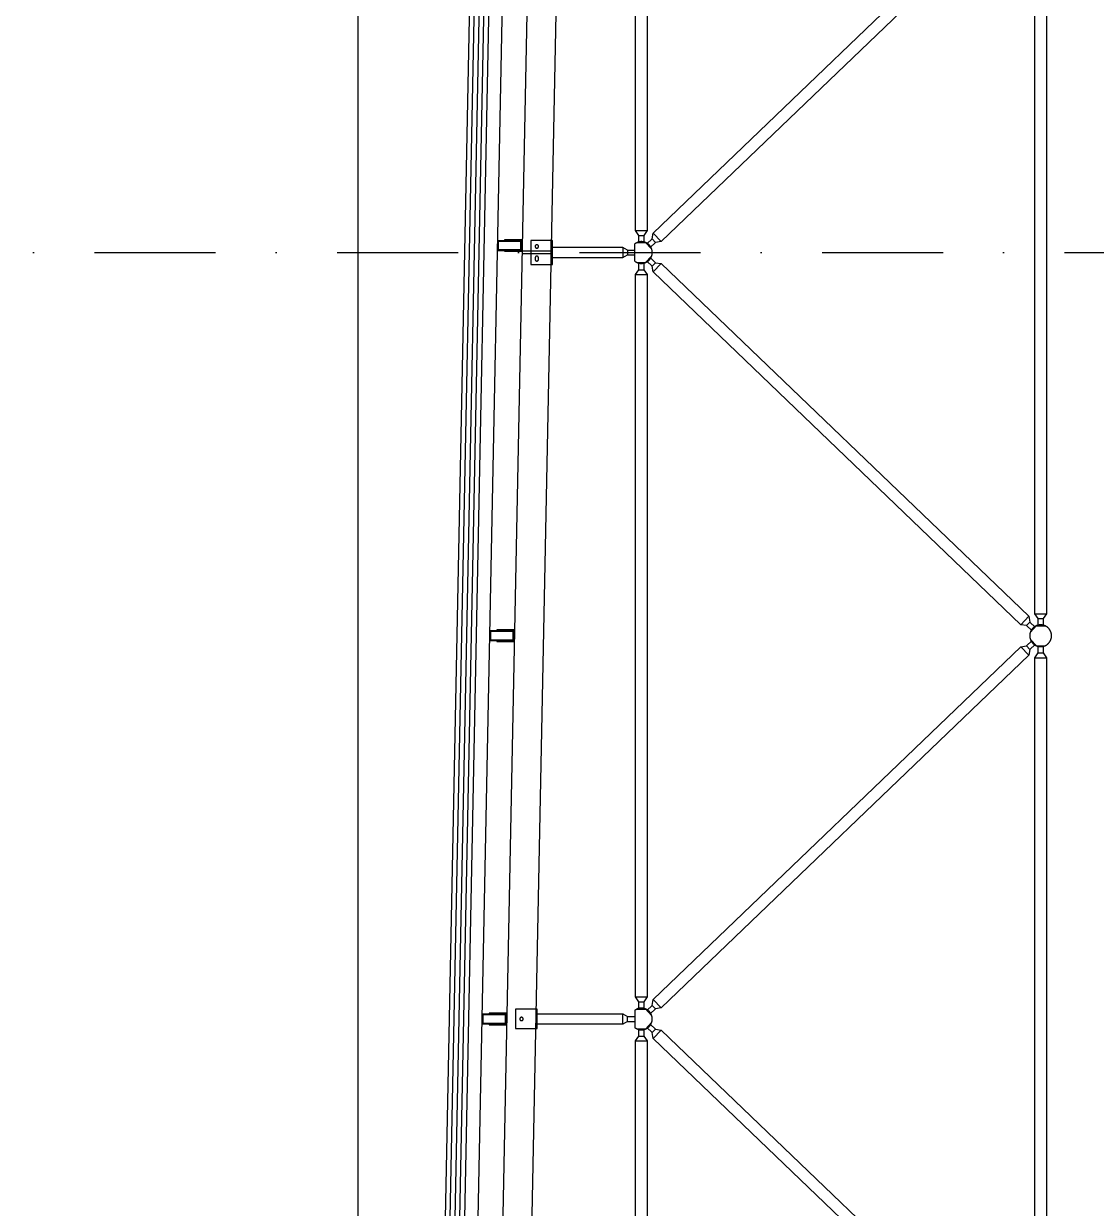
# Model space of a CAD drawing. Header units: centimetres. Extents: x 26569 to 160723, y -3143 to 14565.
# Drawn here: x 45712.4 to 45934, y 2353 to 2597.7 of the extents above; entities that cross this region are included whole.
import ezdxf

# ---------------------------------------------------------------- set-up
doc = ezdxf.new("R2010")
doc.units = ezdxf.units.CM
doc.header["$LTSCALE"] = 100
doc.linetypes.add('DASHDOT2', pattern=[0.5, 0.25, -0.125, 0, -0.125])
doc.linetypes.add('HIDDEN', pattern=[9.525, 6.35, -3.175])
for name, color, linetype in [('A-ANNO-GRID', 155, 'DASHDOT2'), ('A-ELEV-01', 255, 'Continuous'), ('A-ELEV-02', 253, 'Continuous'), ('A-WALL-INSL', 249, 'Continuous'), ('A-WALL-SNWPNL', 200, 'Continuous'), ('S-STEL', 3, 'Continuous')]:
    doc.layers.add(name, color=color, linetype=linetype)
doc.linetypes.add('BATTING', pattern='A,0.00254,-2.54,[134,ltypeshp.shx,S=2.54,R=0,X=-2.54,Y=0],-5.08,[134,ltypeshp.shx,S=2.54,R=180,X=2.54,Y=0],-2.54', length=10.16254)

msp = doc.modelspace()

# ---------------------------------------------------------------- linework, layer by layer
at = {"layer": 'A-ANNO-GRID'}
msp.add_line((45476.53, 2550.41), (46260.77, 2550.41), dxfattribs=at)
at = {"layer": 'A-ELEV-01'}
for points in [[(45795.99, 1837.9), (45823.74, 3225.4)], [(45802.73, 1917.32), (45828.1, 3185.74)], [(45808.73, 1917.32), (45834.1, 3185.74)], [(45817.14, 2550.65), (45815.39, 2550.65)], [(45817.14, 2550.15), (45815.39, 2550.15)]]:
    msp.add_lwpolyline(points, dxfattribs=at)
at = {"layer": 'A-ELEV-01', "linetype": 'HIDDEN', "ltscale": 0.05}
for points in [[(45821.4, 2550.65), (45817.14, 2550.65)], [(45821.39, 2550.15), (45817.14, 2550.15)]]:
    msp.add_lwpolyline(points, dxfattribs=at)
at = {"layer": 'A-ELEV-02'}
msp.add_line((45781.49, 383.1), (45781.49, 3292.7), dxfattribs=at)
for points in [[(45839.49, 2552.45), (45839.49, 2553.95), (45838.78, 2554.95), (45838.78, 2704.18), (45839.49, 2705.18), (45839.49, 2706.68)], [(45840.49, 2706.68), (45840.49, 2705.18), (45841.2, 2704.18), (45841.2, 2554.95), (45840.49, 2553.95), (45840.49, 2552.45)], [(45921.99, 2473.28), (45921.99, 2474.78), (45921.28, 2475.78), (45921.28, 2625.02), (45921.99, 2626.02), (45921.99, 2627.52)], [(45922.99, 2627.52), (45922.99, 2626.02), (45923.7, 2625.02), (45923.7, 2475.78), (45922.99, 2474.78), (45922.99, 2473.28)], [(45838.78, 2554.95), (45841.2, 2554.95)], [(45812.39, 2552.9), (45812.39, 2553.05)], [(45813.09, 2552.9), (45813.09, 2553.05)], [(45838.64, 2548.6), (45838.7, 2548.56), (45838.76, 2548.51), (45838.83, 2548.47), (45838.89, 2548.44), (45838.96, 2548.4), (45839.03, 2548.37), (45839.1, 2548.33), (45839.17, 2548.3), (45839.25, 2548.28), (45839.28, 2548.26), (45839.32, 2548.25), (45839.36, 2548.24), (45839.4, 2548.23), (45839.44, 2548.22), (45839.48, 2548.21), (45839.51, 2548.2), (45839.55, 2548.19), (45839.59, 2548.19), (45839.63, 2548.18), (45839.67, 2548.17), (45839.71, 2548.17), (45839.75, 2548.16), (45839.79, 2548.16), (45839.83, 2548.16), (45839.87, 2548.15), (45839.91, 2548.15), (45839.95, 2548.15), (45839.99, 2548.15), (45840.03, 2548.15), (45840.07, 2548.15), (45840.11, 2548.15), (45840.15, 2548.15), (45840.19, 2548.16), (45840.23, 2548.16), (45840.27, 2548.17), (45840.31, 2548.17), (45840.34, 2548.18), (45840.42, 2548.19), (45840.5, 2548.21), (45840.57, 2548.23), (45840.65, 2548.25), (45840.72, 2548.27), (45840.79, 2548.3), (45840.86, 2548.32), (45840.93, 2548.35), (45841, 2548.39), (45841.06, 2548.42), (45841.13, 2548.46), (45841.19, 2548.5), (45841.26, 2548.54), (45841.32, 2548.58), (45841.38, 2548.63), (45841.44, 2548.68), (45841.5, 2548.73), (45841.56, 2548.78), (45841.59, 2548.81), (45841.61, 2548.84), (45841.64, 2548.87), (45841.67, 2548.9), (45841.69, 2548.93), (45841.72, 2548.96), (45841.74, 2548.99), (45841.77, 2549.02), (45841.79, 2549.05), (45841.82, 2549.08), (45841.84, 2549.12), (45841.86, 2549.15), (45841.88, 2549.18), (45841.91, 2549.22), (45841.93, 2549.25), (45841.95, 2549.29), (45841.97, 2549.32), (45841.99, 2549.36), (45842, 2549.39), (45842.02, 2549.43), (45842.04, 2549.46), (45842.05, 2549.5), (45842.07, 2549.54), (45842.08, 2549.57), (45842.1, 2549.61), (45842.11, 2549.65), (45842.13, 2549.68), (45842.14, 2549.72), (45842.16, 2549.8), (45842.18, 2549.87), (45842.2, 2549.95), (45842.21, 2550.02), (45842.22, 2550.1), (45842.23, 2550.18), (45842.24, 2550.25), (45842.24, 2550.33), (45842.24, 2550.4), (45842.24, 2550.47), (45842.24, 2550.55), (45842.23, 2550.62), (45842.22, 2550.7), (45842.21, 2550.78), (45842.2, 2550.85), (45842.18, 2550.93), (45842.16, 2551), (45842.14, 2551.08), (45842.13, 2551.12), (45842.11, 2551.15), (45842.1, 2551.19), (45842.08, 2551.23), (45842.07, 2551.26), (45842.05, 2551.3), (45842.04, 2551.34), (45842.02, 2551.37), (45842, 2551.41), (45841.99, 2551.44), (45841.97, 2551.48), (45841.95, 2551.51), (45841.93, 2551.55), (45841.91, 2551.58), (45841.88, 2551.62), (45841.86, 2551.65), (45841.84, 2551.68), (45841.82, 2551.72), (45841.79, 2551.75), (45841.77, 2551.78), (45841.74, 2551.81), (45841.72, 2551.84), (45841.69, 2551.87), (45841.67, 2551.9), (45841.64, 2551.93), (45841.61, 2551.96), (45841.59, 2551.99), (45841.56, 2552.01), (45841.5, 2552.07), (45841.44, 2552.12), (45841.38, 2552.17), (45841.32, 2552.22), (45841.26, 2552.26), (45841.19, 2552.3), (45841.13, 2552.34), (45841.06, 2552.38), (45841, 2552.41), (45840.93, 2552.44), (45840.86, 2552.47), (45840.79, 2552.5), (45840.72, 2552.53), (45840.65, 2552.55), (45840.57, 2552.57), (45840.5, 2552.59), (45840.42, 2552.61), (45840.34, 2552.62), (45840.31, 2552.63), (45840.27, 2552.63), (45840.23, 2552.64), (45840.19, 2552.64), (45840.15, 2552.64), (45840.11, 2552.65), (45840.07, 2552.65), (45840.03, 2552.65), (45839.99, 2552.65), (45839.95, 2552.65), (45839.91, 2552.65), (45839.87, 2552.65), (45839.83, 2552.64), (45839.79, 2552.64), (45839.75, 2552.64), (45839.71, 2552.63), (45839.67, 2552.63), (45839.63, 2552.62), (45839.59, 2552.61), (45839.55, 2552.61), (45839.51, 2552.6), (45839.48, 2552.59), (45839.44, 2552.58), (45839.4, 2552.57), (45839.36, 2552.56), (45839.32, 2552.55), (45839.28, 2552.54), (45839.25, 2552.52), (45839.17, 2552.5), (45839.1, 2552.47), (45839.03, 2552.43), (45838.96, 2552.4), (45838.89, 2552.36), (45838.83, 2552.33), (45838.76, 2552.29), (45838.7, 2552.24), (45838.64, 2552.2)], [(45839.06, 2552.45), (45840.92, 2552.45)], [(45839.49, 2553.95), (45840.49, 2553.95)], [(45840.83, 2552.49), (45842.11, 2551.15)], [(45842.21, 2553.22), (45842.9, 2552.5)], [(45842.44, 2554.42), (45844.11, 2552.68)], [(45812.39, 2550.65), (45812.39, 2550.8)], [(45813.09, 2550.65), (45813.09, 2550.8)], [(45836.14, 2551.46), (45821.64, 2551.46)], [(45837.14, 2550.9), (45836.14, 2551.46)], [(45836.14, 2551.46), (45836.14, 2549.34)], [(45837.14, 2550.9), (45838.64, 2550.9)], [(45837.14, 2550.9), (45837.14, 2549.9)], [(45838.64, 2548.6), (45838.64, 2552.2)], [(45818.74, 2549.3), (45818.74, 2549.31), (45818.74, 2549.32), (45818.74, 2549.32), (45818.74, 2549.33), (45818.74, 2549.34), (45818.74, 2549.35), (45818.74, 2549.36), (45818.74, 2549.36), (45818.74, 2549.37), (45818.74, 2549.38), (45818.73, 2549.39), (45818.73, 2549.4), (45818.73, 2549.4), (45818.73, 2549.41), (45818.72, 2549.42), (45818.72, 2549.43), (45818.72, 2549.44), (45818.71, 2549.44), (45818.71, 2549.45), (45818.71, 2549.46), (45818.7, 2549.47), (45818.7, 2549.48), (45818.69, 2549.48), (45818.69, 2549.49), (45818.68, 2549.5), (45818.68, 2549.51), (45818.67, 2549.51), (45818.67, 2549.52), (45818.66, 2549.53), (45818.65, 2549.53), (45818.65, 2549.54), (45818.64, 2549.55), (45818.64, 2549.55), (45818.63, 2549.56), (45818.62, 2549.57), (45818.62, 2549.57), (45818.61, 2549.58), (45818.6, 2549.58), (45818.59, 2549.59), (45818.59, 2549.59), (45818.58, 2549.6), (45818.57, 2549.6), (45818.56, 2549.61), (45818.56, 2549.61), (45818.55, 2549.61), (45818.54, 2549.62), (45818.53, 2549.62), (45818.52, 2549.62), (45818.52, 2549.63), (45818.51, 2549.63), (45818.5, 2549.63), (45818.49, 2549.64), (45818.48, 2549.64), (45818.47, 2549.64), (45818.47, 2549.64), (45818.46, 2549.64), (45818.45, 2549.65), (45818.44, 2549.65), (45818.43, 2549.65), (45818.43, 2549.65), (45818.42, 2549.65), (45818.41, 2549.65), (45818.4, 2549.65), (45818.39, 2549.65), (45818.39, 2549.65), (45818.38, 2549.65), (45818.37, 2549.65), (45818.36, 2549.65), (45818.35, 2549.65), (45818.35, 2549.65), (45818.34, 2549.65), (45818.33, 2549.64), (45818.32, 2549.64), (45818.31, 2549.64), (45818.31, 2549.64), (45818.3, 2549.64), (45818.29, 2549.63), (45818.28, 2549.63), (45818.27, 2549.63), (45818.27, 2549.62), (45818.26, 2549.62), (45818.25, 2549.62), (45818.24, 2549.61), (45818.23, 2549.61), (45818.23, 2549.61), (45818.22, 2549.6), (45818.21, 2549.6), (45818.2, 2549.59), (45818.2, 2549.59), (45818.19, 2549.58), (45818.18, 2549.58), (45818.17, 2549.57), (45818.17, 2549.57), (45818.16, 2549.56), (45818.15, 2549.55), (45818.15, 2549.55), (45818.14, 2549.54), (45818.13, 2549.53), (45818.13, 2549.53), (45818.12, 2549.52), (45818.12, 2549.51), (45818.11, 2549.51), (45818.11, 2549.5), (45818.1, 2549.49), (45818.1, 2549.48), (45818.09, 2549.48), (45818.09, 2549.47), (45818.08, 2549.46), (45818.08, 2549.45), (45818.08, 2549.44), (45818.07, 2549.44), (45818.07, 2549.43), (45818.07, 2549.42), (45818.06, 2549.41), (45818.06, 2549.4), (45818.06, 2549.4), (45818.06, 2549.39), (45818.05, 2549.38), (45818.05, 2549.37), (45818.05, 2549.36), (45818.05, 2549.36), (45818.05, 2549.35), (45818.05, 2549.34), (45818.05, 2549.33), (45818.05, 2549.32), (45818.04, 2549.32), (45818.04, 2549.31), (45818.04, 2549.3)], [(45818.04, 2549.3), (45818.04, 2549)], [(45818.04, 2549), (45818.04, 2548.99), (45818.04, 2548.98), (45818.05, 2548.98), (45818.05, 2548.97), (45818.05, 2548.96), (45818.05, 2548.95), (45818.05, 2548.94), (45818.05, 2548.94), (45818.05, 2548.93), (45818.05, 2548.92), (45818.06, 2548.91), (45818.06, 2548.9), (45818.06, 2548.9), (45818.06, 2548.89), (45818.07, 2548.88), (45818.07, 2548.87), (45818.07, 2548.86), (45818.08, 2548.85), (45818.08, 2548.85), (45818.08, 2548.84), (45818.09, 2548.83), (45818.09, 2548.82), (45818.1, 2548.82), (45818.1, 2548.81), (45818.11, 2548.8), (45818.11, 2548.79), (45818.12, 2548.79), (45818.12, 2548.78), (45818.13, 2548.77), (45818.13, 2548.77), (45818.14, 2548.76), (45818.15, 2548.75), (45818.15, 2548.75), (45818.16, 2548.74), (45818.17, 2548.73), (45818.17, 2548.73), (45818.18, 2548.72), (45818.19, 2548.72), (45818.2, 2548.71), (45818.2, 2548.71), (45818.21, 2548.7), (45818.22, 2548.7), (45818.23, 2548.69), (45818.23, 2548.69), (45818.24, 2548.68), (45818.25, 2548.68), (45818.26, 2548.68), (45818.27, 2548.67), (45818.27, 2548.67), (45818.28, 2548.67), (45818.29, 2548.67), (45818.3, 2548.66), (45818.31, 2548.66), (45818.31, 2548.66), (45818.32, 2548.66), (45818.33, 2548.66), (45818.34, 2548.65), (45818.35, 2548.65), (45818.35, 2548.65), (45818.36, 2548.65), (45818.37, 2548.65), (45818.38, 2548.65), (45818.39, 2548.65), (45818.39, 2548.65), (45818.4, 2548.65), (45818.41, 2548.65), (45818.42, 2548.65), (45818.43, 2548.65), (45818.43, 2548.65), (45818.44, 2548.65), (45818.45, 2548.65), (45818.46, 2548.66), (45818.47, 2548.66), (45818.47, 2548.66), (45818.48, 2548.66), (45818.49, 2548.66), (45818.5, 2548.67), (45818.51, 2548.67), (45818.52, 2548.67), (45818.52, 2548.67), (45818.53, 2548.68), (45818.54, 2548.68), (45818.55, 2548.68), (45818.56, 2548.69), (45818.56, 2548.69), (45818.57, 2548.7), (45818.58, 2548.7), (45818.59, 2548.71), (45818.59, 2548.71), (45818.6, 2548.72), (45818.61, 2548.72), (45818.62, 2548.73), (45818.62, 2548.73), (45818.63, 2548.74), (45818.64, 2548.75), (45818.64, 2548.75), (45818.65, 2548.76), (45818.65, 2548.77), (45818.66, 2548.77), (45818.67, 2548.78), (45818.67, 2548.79), (45818.68, 2548.79), (45818.68, 2548.8), (45818.69, 2548.81), (45818.69, 2548.82), (45818.7, 2548.82), (45818.7, 2548.83), (45818.71, 2548.84), (45818.71, 2548.85), (45818.71, 2548.85), (45818.72, 2548.86), (45818.72, 2548.87), (45818.72, 2548.88), (45818.73, 2548.89), (45818.73, 2548.9), (45818.73, 2548.9), (45818.73, 2548.91), (45818.74, 2548.92), (45818.74, 2548.93), (45818.74, 2548.94), (45818.74, 2548.94), (45818.74, 2548.95), (45818.74, 2548.96), (45818.74, 2548.97), (45818.74, 2548.98), (45818.74, 2548.98), (45818.74, 2548.99), (45818.74, 2549)], [(45818.74, 2549), (45818.74, 2549.3)], [(45821.64, 2549.34), (45836.14, 2549.34)], [(45836.14, 2549.34), (45837.14, 2549.9)], [(45837.14, 2549.9), (45838.64, 2549.9)], [(45839.49, 2394.12), (45839.49, 2395.62), (45838.78, 2396.62), (45838.78, 2545.85), (45839.49, 2546.85), (45839.49, 2548.35)], [(45839.06, 2548.35), (45840.92, 2548.35)], [(45840.49, 2548.35), (45840.49, 2546.85), (45841.2, 2545.85), (45841.2, 2396.62), (45840.49, 2395.62), (45840.49, 2394.12)], [(45840.83, 2548.31), (45842.11, 2549.65)], [(45842.21, 2547.58), (45842.9, 2548.3)], [(45842.44, 2546.38), (45844.11, 2548.12)], [(45838.78, 2545.85), (45841.2, 2545.85)], [(45839.49, 2546.85), (45840.49, 2546.85)], [(45918.37, 2473.51), (45920.05, 2475.25)], [(45921.28, 2475.78), (45923.7, 2475.78)], [(45921.99, 2474.78), (45922.99, 2474.78)], [(45810.81, 2472.28), (45810.81, 2472.43)], [(45811.51, 2472.28), (45811.51, 2472.43)], [(45919.58, 2473.33), (45920.28, 2474.05)], [(45920.37, 2471.98), (45921.66, 2473.32)], [(45921.56, 2473.28), (45923.42, 2473.28)], [(45810.81, 2470.03), (45810.81, 2470.18)], [(45811.51, 2470.03), (45811.51, 2470.18)], [(45920.37, 2470.48), (45921.66, 2469.14)], [(45918.37, 2468.95), (45920.05, 2467.21)], [(45919.58, 2469.14), (45920.28, 2468.41)], [(45921.99, 2314.95), (45921.99, 2316.45), (45921.28, 2317.45), (45921.28, 2466.68), (45921.99, 2467.68), (45921.99, 2469.18)], [(45921.56, 2469.18), (45923.42, 2469.18)], [(45921.99, 2467.68), (45922.99, 2467.68)], [(45922.99, 2469.18), (45922.99, 2467.68), (45923.7, 2466.68), (45923.7, 2317.45), (45922.99, 2316.45), (45922.99, 2314.95)], [(45921.28, 2466.68), (45923.7, 2466.68)], [(45838.78, 2396.62), (45841.2, 2396.62)], [(45842.44, 2396.09), (45844.11, 2394.35)], [(45838.64, 2390.27), (45838.7, 2390.22), (45838.76, 2390.18), (45838.83, 2390.14), (45838.89, 2390.1), (45838.96, 2390.07), (45839.03, 2390.03), (45839.1, 2390), (45839.17, 2389.97), (45839.25, 2389.94), (45839.28, 2389.93), (45839.32, 2389.92), (45839.36, 2389.91), (45839.4, 2389.9), (45839.44, 2389.89), (45839.48, 2389.88), (45839.51, 2389.87), (45839.55, 2389.86), (45839.59, 2389.85), (45839.63, 2389.85), (45839.67, 2389.84), (45839.71, 2389.83), (45839.75, 2389.83), (45839.79, 2389.83), (45839.83, 2389.82), (45839.87, 2389.82), (45839.91, 2389.82), (45839.95, 2389.82), (45839.99, 2389.82), (45840.03, 2389.82), (45840.07, 2389.82), (45840.11, 2389.82), (45840.15, 2389.82), (45840.19, 2389.82), (45840.23, 2389.83), (45840.27, 2389.83), (45840.31, 2389.84), (45840.34, 2389.84), (45840.42, 2389.86), (45840.5, 2389.87), (45840.57, 2389.89), (45840.65, 2389.91), (45840.72, 2389.94), (45840.79, 2389.96), (45840.86, 2389.99), (45840.93, 2390.02), (45841, 2390.05), (45841.06, 2390.09), (45841.13, 2390.12), (45841.19, 2390.16), (45841.26, 2390.21), (45841.32, 2390.25), (45841.38, 2390.3), (45841.44, 2390.35), (45841.5, 2390.4), (45841.56, 2390.45), (45841.59, 2390.48), (45841.61, 2390.51), (45841.64, 2390.54), (45841.67, 2390.56), (45841.69, 2390.59), (45841.72, 2390.62), (45841.74, 2390.66), (45841.77, 2390.69), (45841.79, 2390.72), (45841.82, 2390.75), (45841.84, 2390.78), (45841.86, 2390.82), (45841.88, 2390.85), (45841.91, 2390.88), (45841.93, 2390.92), (45841.95, 2390.95), (45841.97, 2390.99), (45841.99, 2391.02), (45842, 2391.06), (45842.02, 2391.09), (45842.04, 2391.13), (45842.05, 2391.17), (45842.07, 2391.2), (45842.08, 2391.24), (45842.1, 2391.28), (45842.11, 2391.31), (45842.13, 2391.35), (45842.14, 2391.39), (45842.16, 2391.46), (45842.18, 2391.54), (45842.2, 2391.61), (45842.21, 2391.69), (45842.22, 2391.77), (45842.23, 2391.84), (45842.24, 2391.92), (45842.24, 2391.99), (45842.24, 2392.07), (45842.24, 2392.14), (45842.24, 2392.22), (45842.23, 2392.29), (45842.22, 2392.37), (45842.21, 2392.44), (45842.2, 2392.52), (45842.18, 2392.59), (45842.16, 2392.67), (45842.14, 2392.74), (45842.13, 2392.78), (45842.11, 2392.82), (45842.1, 2392.86), (45842.08, 2392.89), (45842.07, 2392.93), (45842.05, 2392.97), (45842.04, 2393), (45842.02, 2393.04), (45842, 2393.07), (45841.99, 2393.11), (45841.97, 2393.15), (45841.95, 2393.18), (45841.93, 2393.21), (45841.91, 2393.25), (45841.88, 2393.28), (45841.86, 2393.32), (45841.84, 2393.35), (45841.82, 2393.38), (45841.79, 2393.41), (45841.77, 2393.45), (45841.74, 2393.48), (45841.72, 2393.51), (45841.69, 2393.54), (45841.67, 2393.57), (45841.64, 2393.6), (45841.61, 2393.63), (45841.59, 2393.65), (45841.56, 2393.68), (45841.5, 2393.74), (45841.44, 2393.79), (45841.38, 2393.84), (45841.32, 2393.88), (45841.26, 2393.93), (45841.19, 2393.97), (45841.13, 2394.01), (45841.06, 2394.04), (45841, 2394.08), (45840.93, 2394.11), (45840.86, 2394.14), (45840.79, 2394.17), (45840.72, 2394.19), (45840.65, 2394.22), (45840.57, 2394.24), (45840.5, 2394.26), (45840.42, 2394.27), (45840.34, 2394.29), (45840.31, 2394.29), (45840.27, 2394.3), (45840.23, 2394.3), (45840.19, 2394.31), (45840.15, 2394.31), (45840.11, 2394.31), (45840.07, 2394.31), (45840.03, 2394.32), (45839.99, 2394.32), (45839.95, 2394.32), (45839.91, 2394.31), (45839.87, 2394.31), (45839.83, 2394.31), (45839.79, 2394.31), (45839.75, 2394.3), (45839.71, 2394.3), (45839.67, 2394.29), (45839.63, 2394.29), (45839.59, 2394.28), (45839.55, 2394.27), (45839.51, 2394.26), (45839.48, 2394.26), (45839.44, 2394.25), (45839.4, 2394.24), (45839.36, 2394.23), (45839.32, 2394.21), (45839.28, 2394.2), (45839.25, 2394.19), (45839.17, 2394.16), (45839.1, 2394.13), (45839.03, 2394.1), (45838.96, 2394.07), (45838.89, 2394.03), (45838.83, 2393.99), (45838.76, 2393.95), (45838.7, 2393.91), (45838.64, 2393.87)], [(45838.64, 2393.87), (45838.64, 2390.27)], [(45839.06, 2394.12), (45840.92, 2394.12)], [(45839.49, 2395.62), (45840.49, 2395.62)], [(45840.83, 2394.15), (45842.11, 2392.82)], [(45842.21, 2394.88), (45842.9, 2394.16)], [(45809.23, 2393.12), (45809.23, 2393.27)], [(45809.23, 2390.87), (45809.23, 2391.02)], [(45809.93, 2393.12), (45809.93, 2393.27)], [(45809.93, 2390.87), (45809.93, 2391.02)], [(45818.48, 2393.13), (45836.14, 2393.13)], [(45836.14, 2391.01), (45818.48, 2391.01)], [(45836.14, 2393.13), (45837.14, 2392.57)], [(45836.14, 2391.01), (45836.14, 2393.13)], [(45837.14, 2391.57), (45836.14, 2391.01)], [(45837.14, 2392.57), (45838.64, 2392.57)], [(45837.14, 2391.57), (45837.14, 2392.57)], [(45837.14, 2391.57), (45838.64, 2391.57)], [(45840.83, 2389.98), (45842.11, 2391.32)], [(45841.82, 2391.01), (45842.9, 2389.97), (45844.11, 2389.79), (45920.05, 2316.92), (45920.28, 2315.72), (45921.36, 2314.68), (45920.67, 2313.96), (45919.58, 2315), (45918.37, 2315.18), (45842.44, 2388.04), (45842.21, 2389.25), (45841.13, 2390.29)], [(45839.49, 2235.78), (45839.49, 2237.28), (45838.78, 2238.28), (45838.78, 2387.52), (45839.49, 2388.52), (45839.49, 2390.02)], [(45839.06, 2390.02), (45840.92, 2390.02)], [(45839.49, 2388.52), (45840.49, 2388.52)], [(45840.49, 2390.02), (45840.49, 2388.52), (45841.2, 2387.52), (45841.2, 2238.28), (45840.49, 2237.28), (45840.49, 2235.78)], [(45842.21, 2389.25), (45842.9, 2389.97)], [(45842.44, 2388.04), (45844.11, 2389.79)], [(45838.78, 2387.52), (45841.2, 2387.52)]]:
    msp.add_lwpolyline(points, dxfattribs=at)
for points in [[(45841.13, 2552.18), (45842.21, 2553.22), (45842.44, 2554.42), (45918.37, 2627.29), (45919.58, 2627.47), (45920.67, 2628.51), (45921.36, 2627.79), (45920.28, 2626.75), (45920.05, 2625.54), (45844.11, 2552.68), (45842.9, 2552.5), (45841.82, 2551.46)], [(45815.24, 2552.9), (45815.24, 2550.8), (45811.74, 2550.8), (45811.74, 2550.65), (45815.39, 2550.65), (45815.39, 2553.05), (45811.74, 2553.05), (45811.74, 2552.9)], [(45817.14, 2552.9), (45817.14, 2547.9), (45821.64, 2547.9), (45821.64, 2552.9)], [(45818.39, 2552), (45818.39, 2552), (45818.38, 2552), (45818.37, 2552), (45818.36, 2552), (45818.35, 2552), (45818.35, 2552), (45818.34, 2552), (45818.33, 2551.99), (45818.32, 2551.99), (45818.31, 2551.99), (45818.31, 2551.99), (45818.3, 2551.99), (45818.29, 2551.98), (45818.28, 2551.98), (45818.27, 2551.98), (45818.27, 2551.97), (45818.26, 2551.97), (45818.25, 2551.97), (45818.24, 2551.96), (45818.23, 2551.96), (45818.23, 2551.96), (45818.22, 2551.95), (45818.21, 2551.95), (45818.2, 2551.94), (45818.2, 2551.94), (45818.19, 2551.93), (45818.18, 2551.93), (45818.17, 2551.92), (45818.17, 2551.92), (45818.16, 2551.91), (45818.15, 2551.9), (45818.15, 2551.9), (45818.14, 2551.89), (45818.13, 2551.88), (45818.13, 2551.88), (45818.12, 2551.87), (45818.12, 2551.86), (45818.11, 2551.86), (45818.11, 2551.85), (45818.1, 2551.84), (45818.1, 2551.83), (45818.09, 2551.83), (45818.09, 2551.82), (45818.08, 2551.81), (45818.08, 2551.8), (45818.08, 2551.79), (45818.07, 2551.79), (45818.07, 2551.78), (45818.07, 2551.77), (45818.06, 2551.76), (45818.06, 2551.75), (45818.06, 2551.75), (45818.06, 2551.74), (45818.05, 2551.73), (45818.05, 2551.72), (45818.05, 2551.71), (45818.05, 2551.71), (45818.05, 2551.7), (45818.05, 2551.69), (45818.05, 2551.68), (45818.05, 2551.67), (45818.04, 2551.67), (45818.04, 2551.66), (45818.04, 2551.65), (45818.04, 2551.64), (45818.04, 2551.63), (45818.05, 2551.63), (45818.05, 2551.62), (45818.05, 2551.61), (45818.05, 2551.6), (45818.05, 2551.59), (45818.05, 2551.59), (45818.05, 2551.58), (45818.05, 2551.57), (45818.06, 2551.56), (45818.06, 2551.55), (45818.06, 2551.55), (45818.06, 2551.54), (45818.07, 2551.53), (45818.07, 2551.52), (45818.07, 2551.51), (45818.08, 2551.5), (45818.08, 2551.5), (45818.08, 2551.49), (45818.09, 2551.48), (45818.09, 2551.47), (45818.1, 2551.47), (45818.1, 2551.46), (45818.11, 2551.45), (45818.11, 2551.44), (45818.12, 2551.44), (45818.12, 2551.43), (45818.13, 2551.42), (45818.13, 2551.42), (45818.14, 2551.41), (45818.15, 2551.4), (45818.15, 2551.4), (45818.16, 2551.39), (45818.17, 2551.38), (45818.17, 2551.38), (45818.18, 2551.37), (45818.19, 2551.37), (45818.2, 2551.36), (45818.2, 2551.36), (45818.21, 2551.35), (45818.22, 2551.35), (45818.23, 2551.34), (45818.23, 2551.34), (45818.24, 2551.33), (45818.25, 2551.33), (45818.26, 2551.33), (45818.27, 2551.32), (45818.27, 2551.32), (45818.28, 2551.32), (45818.29, 2551.32), (45818.3, 2551.31), (45818.31, 2551.31), (45818.31, 2551.31), (45818.32, 2551.31), (45818.33, 2551.31), (45818.34, 2551.3), (45818.35, 2551.3), (45818.35, 2551.3), (45818.36, 2551.3), (45818.37, 2551.3), (45818.38, 2551.3), (45818.39, 2551.3), (45818.39, 2551.3), (45818.4, 2551.3), (45818.41, 2551.3), (45818.42, 2551.3), (45818.43, 2551.3), (45818.43, 2551.3), (45818.44, 2551.3), (45818.45, 2551.3), (45818.46, 2551.31), (45818.47, 2551.31), (45818.47, 2551.31), (45818.48, 2551.31), (45818.49, 2551.31), (45818.5, 2551.32), (45818.51, 2551.32), (45818.52, 2551.32), (45818.52, 2551.32), (45818.53, 2551.33), (45818.54, 2551.33), (45818.55, 2551.33), (45818.56, 2551.34), (45818.56, 2551.34), (45818.57, 2551.35), (45818.58, 2551.35), (45818.59, 2551.36), (45818.59, 2551.36), (45818.6, 2551.37), (45818.61, 2551.37), (45818.62, 2551.38), (45818.62, 2551.38), (45818.63, 2551.39), (45818.64, 2551.4), (45818.64, 2551.4), (45818.65, 2551.41), (45818.65, 2551.42), (45818.66, 2551.42), (45818.67, 2551.43), (45818.67, 2551.44), (45818.68, 2551.44), (45818.68, 2551.45), (45818.69, 2551.46), (45818.69, 2551.47), (45818.7, 2551.47), (45818.7, 2551.48), (45818.71, 2551.49), (45818.71, 2551.5), (45818.71, 2551.5), (45818.72, 2551.51), (45818.72, 2551.52), (45818.72, 2551.53), (45818.73, 2551.54), (45818.73, 2551.55), (45818.73, 2551.55), (45818.73, 2551.56), (45818.74, 2551.57), (45818.74, 2551.58), (45818.74, 2551.59), (45818.74, 2551.59), (45818.74, 2551.6), (45818.74, 2551.61), (45818.74, 2551.62), (45818.74, 2551.63), (45818.74, 2551.63), (45818.74, 2551.64), (45818.74, 2551.65), (45818.74, 2551.66), (45818.74, 2551.67), (45818.74, 2551.67), (45818.74, 2551.68), (45818.74, 2551.69), (45818.74, 2551.7), (45818.74, 2551.71), (45818.74, 2551.71), (45818.74, 2551.72), (45818.74, 2551.73), (45818.73, 2551.74), (45818.73, 2551.75), (45818.73, 2551.75), (45818.73, 2551.76), (45818.72, 2551.77), (45818.72, 2551.78), (45818.72, 2551.79), (45818.71, 2551.79), (45818.71, 2551.8), (45818.71, 2551.81), (45818.7, 2551.82), (45818.7, 2551.83), (45818.69, 2551.83), (45818.69, 2551.84), (45818.68, 2551.85), (45818.68, 2551.86), (45818.67, 2551.86), (45818.67, 2551.87), (45818.66, 2551.88), (45818.65, 2551.88), (45818.65, 2551.89), (45818.64, 2551.9), (45818.64, 2551.9), (45818.63, 2551.91), (45818.62, 2551.92), (45818.62, 2551.92), (45818.61, 2551.93), (45818.6, 2551.93), (45818.59, 2551.94), (45818.59, 2551.94), (45818.58, 2551.95), (45818.57, 2551.95), (45818.56, 2551.96), (45818.56, 2551.96), (45818.55, 2551.96), (45818.54, 2551.97), (45818.53, 2551.97), (45818.52, 2551.97), (45818.52, 2551.98), (45818.51, 2551.98), (45818.5, 2551.98), (45818.49, 2551.99), (45818.48, 2551.99), (45818.47, 2551.99), (45818.47, 2551.99), (45818.46, 2551.99), (45818.45, 2552), (45818.44, 2552), (45818.43, 2552), (45818.43, 2552), (45818.42, 2552), (45818.41, 2552), (45818.4, 2552)], [(45920.67, 2472.29), (45919.58, 2473.33), (45918.37, 2473.51), (45842.44, 2546.38), (45842.21, 2547.58), (45841.13, 2548.62), (45841.82, 2549.34), (45842.9, 2548.3), (45844.11, 2548.12), (45920.05, 2475.25), (45920.28, 2474.05), (45921.36, 2473.01)], [(45813.66, 2472.28), (45813.66, 2470.18), (45810.16, 2470.18), (45810.16, 2470.03), (45813.81, 2470.03), (45813.81, 2472.43), (45810.16, 2472.43), (45810.16, 2472.28)], [(45922.49, 2473.48), (45922.44, 2473.48), (45922.39, 2473.48), (45922.34, 2473.48), (45922.29, 2473.47), (45922.24, 2473.47), (45922.19, 2473.46), (45922.13, 2473.45), (45922.08, 2473.45), (45922.03, 2473.43), (45921.98, 2473.42), (45921.93, 2473.41), (45921.87, 2473.4), (45921.82, 2473.38), (45921.77, 2473.36), (45921.72, 2473.34), (45921.66, 2473.32), (45921.61, 2473.3), (45921.56, 2473.28), (45921.51, 2473.26), (45921.46, 2473.23), (45921.41, 2473.2), (45921.36, 2473.18), (45921.31, 2473.15), (45921.26, 2473.12), (45921.21, 2473.08), (45921.17, 2473.05), (45921.12, 2473.02), (45921.07, 2472.98), (45921.03, 2472.94), (45920.99, 2472.9), (45920.94, 2472.86), (45920.9, 2472.82), (45920.86, 2472.78), (45920.82, 2472.74), (45920.78, 2472.7), (45920.75, 2472.65), (45920.71, 2472.61), (45920.67, 2472.56), (45920.64, 2472.51), (45920.61, 2472.46), (45920.58, 2472.42), (45920.55, 2472.37), (45920.52, 2472.32), (45920.49, 2472.27), (45920.47, 2472.22), (45920.44, 2472.16), (45920.42, 2472.11), (45920.4, 2472.06), (45920.38, 2472.01), (45920.36, 2471.96), (45920.34, 2471.9), (45920.33, 2471.85), (45920.31, 2471.8), (45920.3, 2471.75), (45920.29, 2471.69), (45920.28, 2471.64), (45920.27, 2471.59), (45920.26, 2471.54), (45920.26, 2471.49), (45920.25, 2471.44), (45920.25, 2471.38), (45920.24, 2471.33), (45920.24, 2471.28), (45920.24, 2471.23), (45920.24, 2471.18), (45920.24, 2471.13), (45920.25, 2471.08), (45920.25, 2471.03), (45920.26, 2470.98), (45920.26, 2470.93), (45920.27, 2470.88), (45920.28, 2470.82), (45920.29, 2470.77), (45920.3, 2470.72), (45920.31, 2470.67), (45920.33, 2470.61), (45920.34, 2470.56), (45920.36, 2470.51), (45920.38, 2470.46), (45920.4, 2470.4), (45920.42, 2470.35), (45920.44, 2470.3), (45920.47, 2470.25), (45920.49, 2470.2), (45920.52, 2470.15), (45920.55, 2470.1), (45920.58, 2470.05), (45920.61, 2470), (45920.64, 2469.95), (45920.67, 2469.91), (45920.71, 2469.86), (45920.75, 2469.81), (45920.78, 2469.77), (45920.82, 2469.73), (45920.86, 2469.68), (45920.9, 2469.64), (45920.94, 2469.6), (45920.99, 2469.56), (45921.03, 2469.52), (45921.07, 2469.49), (45921.12, 2469.45), (45921.17, 2469.42), (45921.21, 2469.38), (45921.26, 2469.35), (45921.31, 2469.32), (45921.36, 2469.29), (45921.41, 2469.26), (45921.46, 2469.23), (45921.51, 2469.21), (45921.56, 2469.18), (45921.61, 2469.16), (45921.66, 2469.14), (45921.72, 2469.12), (45921.77, 2469.1), (45921.82, 2469.09), (45921.87, 2469.07), (45921.93, 2469.06), (45921.98, 2469.04), (45922.03, 2469.03), (45922.08, 2469.02), (45922.13, 2469.01), (45922.19, 2469), (45922.24, 2469), (45922.29, 2468.99), (45922.34, 2468.99), (45922.39, 2468.99), (45922.44, 2468.98), (45922.49, 2468.98), (45922.54, 2468.98), (45922.59, 2468.99), (45922.64, 2468.99), (45922.69, 2468.99), (45922.75, 2469), (45922.8, 2469), (45922.85, 2469.01), (45922.9, 2469.02), (45922.95, 2469.03), (45923.01, 2469.04), (45923.06, 2469.06), (45923.11, 2469.07), (45923.16, 2469.09), (45923.22, 2469.1), (45923.27, 2469.12), (45923.32, 2469.14), (45923.37, 2469.16), (45923.42, 2469.18), (45923.47, 2469.21), (45923.53, 2469.23), (45923.58, 2469.26), (45923.63, 2469.29), (45923.67, 2469.32), (45923.72, 2469.35), (45923.77, 2469.38), (45923.82, 2469.42), (45923.86, 2469.45), (45923.91, 2469.49), (45923.95, 2469.52), (45924, 2469.56), (45924.04, 2469.6), (45924.08, 2469.64), (45924.12, 2469.68), (45924.16, 2469.73), (45924.2, 2469.77), (45924.24, 2469.81), (45924.27, 2469.86), (45924.31, 2469.91), (45924.34, 2469.95), (45924.38, 2470), (45924.41, 2470.05), (45924.44, 2470.1), (45924.46, 2470.15), (45924.49, 2470.2), (45924.52, 2470.25), (45924.54, 2470.3), (45924.56, 2470.35), (45924.58, 2470.4), (45924.6, 2470.46), (45924.62, 2470.51), (45924.64, 2470.56), (45924.66, 2470.61), (45924.67, 2470.67), (45924.68, 2470.72), (45924.69, 2470.77), (45924.7, 2470.82), (45924.71, 2470.88), (45924.72, 2470.93), (45924.73, 2470.98), (45924.73, 2471.03), (45924.74, 2471.08), (45924.74, 2471.13), (45924.74, 2471.18), (45924.74, 2471.23), (45924.74, 2471.28), (45924.74, 2471.33), (45924.74, 2471.38), (45924.73, 2471.44), (45924.73, 2471.49), (45924.72, 2471.54), (45924.71, 2471.59), (45924.7, 2471.64), (45924.69, 2471.69), (45924.68, 2471.75), (45924.67, 2471.8), (45924.66, 2471.85), (45924.64, 2471.9), (45924.62, 2471.96), (45924.6, 2472.01), (45924.58, 2472.06), (45924.56, 2472.11), (45924.54, 2472.16), (45924.52, 2472.22), (45924.49, 2472.27), (45924.46, 2472.32), (45924.44, 2472.37), (45924.41, 2472.42), (45924.38, 2472.46), (45924.34, 2472.51), (45924.31, 2472.56), (45924.27, 2472.61), (45924.24, 2472.65), (45924.2, 2472.7), (45924.16, 2472.74), (45924.12, 2472.78), (45924.08, 2472.82), (45924.04, 2472.86), (45924, 2472.9), (45923.95, 2472.94), (45923.91, 2472.98), (45923.86, 2473.02), (45923.82, 2473.05), (45923.77, 2473.08), (45923.72, 2473.12), (45923.67, 2473.15), (45923.63, 2473.18), (45923.58, 2473.2), (45923.53, 2473.23), (45923.47, 2473.26), (45923.42, 2473.28), (45923.37, 2473.3), (45923.32, 2473.32), (45923.27, 2473.34), (45923.22, 2473.36), (45923.16, 2473.38), (45923.11, 2473.4), (45923.06, 2473.41), (45923.01, 2473.42), (45922.95, 2473.43), (45922.9, 2473.45), (45922.85, 2473.45), (45922.8, 2473.46), (45922.75, 2473.47), (45922.69, 2473.47), (45922.64, 2473.48), (45922.59, 2473.48), (45922.54, 2473.48)], [(45841.13, 2393.85), (45842.21, 2394.88), (45842.44, 2396.09), (45918.37, 2468.95), (45919.58, 2469.14), (45920.67, 2470.17), (45921.36, 2469.45), (45920.28, 2468.41), (45920.05, 2467.21), (45844.11, 2394.35), (45842.9, 2394.16), (45841.82, 2393.12)], [(45813.98, 2394.07), (45813.98, 2390.07), (45818.48, 2390.07), (45818.48, 2394.07)], [(45812.08, 2393.12), (45812.08, 2391.02), (45808.58, 2391.02), (45808.58, 2390.87), (45812.23, 2390.87), (45812.23, 2393.27), (45808.58, 2393.27), (45808.58, 2393.12)], [(45815.23, 2392.42), (45815.22, 2392.42), (45815.21, 2392.42), (45815.2, 2392.42), (45815.2, 2392.41), (45815.19, 2392.41), (45815.18, 2392.41), (45815.17, 2392.41), (45815.16, 2392.41), (45815.16, 2392.41), (45815.15, 2392.41), (45815.14, 2392.4), (45815.13, 2392.4), (45815.12, 2392.4), (45815.12, 2392.4), (45815.11, 2392.39), (45815.1, 2392.39), (45815.09, 2392.39), (45815.08, 2392.38), (45815.07, 2392.38), (45815.07, 2392.38), (45815.06, 2392.37), (45815.05, 2392.37), (45815.04, 2392.36), (45815.04, 2392.36), (45815.03, 2392.35), (45815.02, 2392.35), (45815.01, 2392.34), (45815.01, 2392.34), (45815, 2392.33), (45814.99, 2392.33), (45814.99, 2392.32), (45814.98, 2392.31), (45814.97, 2392.31), (45814.97, 2392.3), (45814.96, 2392.29), (45814.96, 2392.29), (45814.95, 2392.28), (45814.95, 2392.27), (45814.94, 2392.27), (45814.93, 2392.26), (45814.93, 2392.25), (45814.93, 2392.24), (45814.92, 2392.23), (45814.92, 2392.23), (45814.91, 2392.22), (45814.91, 2392.21), (45814.91, 2392.2), (45814.9, 2392.2), (45814.9, 2392.19), (45814.9, 2392.18), (45814.89, 2392.17), (45814.89, 2392.16), (45814.89, 2392.15), (45814.89, 2392.15), (45814.89, 2392.14), (45814.88, 2392.13), (45814.88, 2392.12), (45814.88, 2392.11), (45814.88, 2392.11), (45814.88, 2392.1), (45814.88, 2392.09), (45814.88, 2392.08), (45814.88, 2392.07), (45814.88, 2392.07), (45814.88, 2392.06), (45814.88, 2392.05), (45814.88, 2392.04), (45814.88, 2392.03), (45814.88, 2392.03), (45814.88, 2392.02), (45814.88, 2392.01), (45814.88, 2392), (45814.89, 2391.99), (45814.89, 2391.99), (45814.89, 2391.98), (45814.89, 2391.97), (45814.89, 2391.96), (45814.9, 2391.95), (45814.9, 2391.95), (45814.9, 2391.94), (45814.91, 2391.93), (45814.91, 2391.92), (45814.91, 2391.91), (45814.92, 2391.91), (45814.92, 2391.9), (45814.93, 2391.89), (45814.93, 2391.88), (45814.93, 2391.87), (45814.94, 2391.87), (45814.95, 2391.86), (45814.95, 2391.85), (45814.96, 2391.85), (45814.96, 2391.84), (45814.97, 2391.83), (45814.97, 2391.83), (45814.98, 2391.82), (45814.99, 2391.81), (45814.99, 2391.81), (45815, 2391.8), (45815.01, 2391.79), (45815.01, 2391.79), (45815.02, 2391.78), (45815.03, 2391.78), (45815.04, 2391.77), (45815.04, 2391.77), (45815.05, 2391.76), (45815.06, 2391.76), (45815.07, 2391.76), (45815.07, 2391.75), (45815.08, 2391.75), (45815.09, 2391.74), (45815.1, 2391.74), (45815.11, 2391.74), (45815.12, 2391.73), (45815.12, 2391.73), (45815.13, 2391.73), (45815.14, 2391.73), (45815.15, 2391.73), (45815.16, 2391.72), (45815.16, 2391.72), (45815.17, 2391.72), (45815.18, 2391.72), (45815.19, 2391.72), (45815.2, 2391.72), (45815.2, 2391.72), (45815.21, 2391.72), (45815.22, 2391.72), (45815.23, 2391.72), (45815.24, 2391.72), (45815.24, 2391.72), (45815.25, 2391.72), (45815.26, 2391.72), (45815.27, 2391.72), (45815.28, 2391.72), (45815.28, 2391.72), (45815.29, 2391.72), (45815.3, 2391.72), (45815.31, 2391.73), (45815.32, 2391.73), (45815.32, 2391.73), (45815.33, 2391.73), (45815.34, 2391.73), (45815.35, 2391.74), (45815.36, 2391.74), (45815.36, 2391.74), (45815.37, 2391.75), (45815.38, 2391.75), (45815.39, 2391.76), (45815.4, 2391.76), (45815.4, 2391.76), (45815.41, 2391.77), (45815.42, 2391.77), (45815.43, 2391.78), (45815.43, 2391.78), (45815.44, 2391.79), (45815.45, 2391.79), (45815.46, 2391.8), (45815.46, 2391.81), (45815.47, 2391.81), (45815.48, 2391.82), (45815.48, 2391.83), (45815.49, 2391.83), (45815.49, 2391.84), (45815.5, 2391.85), (45815.51, 2391.85), (45815.51, 2391.86), (45815.52, 2391.87), (45815.52, 2391.87), (45815.53, 2391.88), (45815.53, 2391.89), (45815.53, 2391.9), (45815.54, 2391.91), (45815.54, 2391.91), (45815.55, 2391.92), (45815.55, 2391.93), (45815.55, 2391.94), (45815.56, 2391.95), (45815.56, 2391.95), (45815.56, 2391.96), (45815.56, 2391.97), (45815.57, 2391.98), (45815.57, 2391.99), (45815.57, 2391.99), (45815.57, 2392), (45815.57, 2392.01), (45815.57, 2392.02), (45815.58, 2392.03), (45815.58, 2392.03), (45815.58, 2392.04), (45815.58, 2392.05), (45815.58, 2392.06), (45815.58, 2392.07), (45815.58, 2392.07), (45815.58, 2392.08), (45815.58, 2392.09), (45815.58, 2392.1), (45815.58, 2392.11), (45815.57, 2392.11), (45815.57, 2392.12), (45815.57, 2392.13), (45815.57, 2392.14), (45815.57, 2392.15), (45815.57, 2392.15), (45815.56, 2392.16), (45815.56, 2392.17), (45815.56, 2392.18), (45815.56, 2392.19), (45815.55, 2392.2), (45815.55, 2392.2), (45815.55, 2392.21), (45815.54, 2392.22), (45815.54, 2392.23), (45815.53, 2392.23), (45815.53, 2392.24), (45815.53, 2392.25), (45815.52, 2392.26), (45815.52, 2392.27), (45815.51, 2392.27), (45815.51, 2392.28), (45815.5, 2392.29), (45815.49, 2392.29), (45815.49, 2392.3), (45815.48, 2392.31), (45815.48, 2392.31), (45815.47, 2392.32), (45815.46, 2392.33), (45815.46, 2392.33), (45815.45, 2392.34), (45815.44, 2392.34), (45815.43, 2392.35), (45815.43, 2392.35), (45815.42, 2392.36), (45815.41, 2392.36), (45815.4, 2392.37), (45815.4, 2392.37), (45815.39, 2392.38), (45815.38, 2392.38), (45815.37, 2392.38), (45815.36, 2392.39), (45815.36, 2392.39), (45815.35, 2392.39), (45815.34, 2392.4), (45815.33, 2392.4), (45815.32, 2392.4), (45815.32, 2392.4), (45815.31, 2392.41), (45815.3, 2392.41), (45815.29, 2392.41), (45815.28, 2392.41), (45815.28, 2392.41), (45815.27, 2392.41), (45815.26, 2392.41), (45815.25, 2392.42), (45815.24, 2392.42), (45815.24, 2392.42)]]:
    msp.add_lwpolyline(points, close=True, dxfattribs=at)
at = {"layer": 'A-ELEV-02', "linetype": 'HIDDEN', "ltscale": 0.1}
msp.add_lwpolyline([(45821.39, 2547.9), (45821.39, 2552.9)], dxfattribs=at)
at = {"layer": 'A-ELEV-02', "linetype": 'HIDDEN', "ltscale": 0.01}
msp.add_lwpolyline([(45818.23, 2390.07), (45818.23, 2394.07)], dxfattribs=at)
at = {"layer": 'A-WALL-INSL'}
for points in [[(45789.24, 1837.98), (45816.99, 3225.4)], [(45791.24, 1837.94), (45818.99, 3225.4)]]:
    msp.add_lwpolyline(points, dxfattribs=at)
at = {"layer": 'A-WALL-INSL', "linetype": 'BATTING', "ltscale": 0.002}
for points in [[(45790.24, 1837.96), (45817.99, 3225.42)], [(45792.24, 1837.92), (45819.99, 3225.42)]]:
    msp.add_lwpolyline(points, dxfattribs=at)
at = {"layer": 'A-WALL-SNWPNL', "ltscale": 100}
msp.add_lwpolyline([(45793.24, 1837.9), (45820.99, 3225.4)], dxfattribs=at)
at = {"layer": 'S-STEL'}
for points in [[(45815.24, 2550.85), (45815.24, 2552.85), (45810.24, 2552.85), (45810.24, 2550.85)], [(45815.09, 2551), (45815.09, 2552.7), (45810.39, 2552.7), (45810.39, 2551)], [(45813.66, 2470.23), (45813.66, 2472.23), (45808.66, 2472.23), (45808.66, 2470.23)], [(45813.51, 2470.38), (45813.51, 2472.08), (45808.81, 2472.08), (45808.81, 2470.38)], [(45812.08, 2391.07), (45812.08, 2393.07), (45807.08, 2393.07), (45807.08, 2391.07)], [(45811.93, 2391.22), (45811.93, 2392.92), (45807.23, 2392.92), (45807.23, 2391.22)]]:
    msp.add_lwpolyline(points, close=True, dxfattribs=at)

doc.saveas('drawing.dxf')
